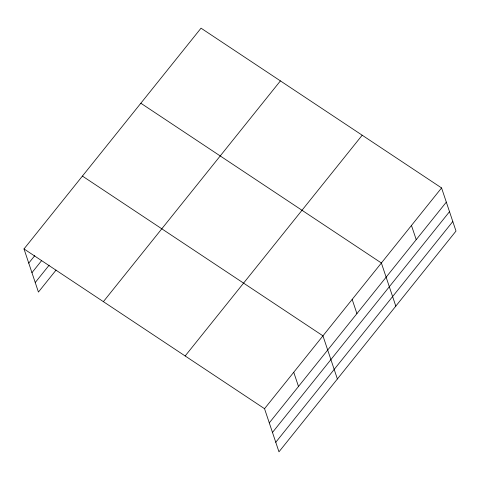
<?xml version="1.0" encoding="UTF-8"?>
<svg xmlns="http://www.w3.org/2000/svg" width="480" height="480" viewBox="0 0 480 480"><rect width="100%" height="100%" fill="white"/><g stroke="black" fill="none" stroke-linecap="round" stroke-linejoin="round"><path stroke-width="0.72" d="M24 248.934L201.036 28.176L441.57 187.932L456 231.066L278.964 451.824L264.534 408.69L24 248.934L38.43 292.068L56.052 270.096M28.752 263.13L34.776 255.618M31.944 272.682L41.682 260.538M35.238 282.522L49.146 265.176M103.374 301.656L280.41 80.892M185.154 355.968L362.19 135.21M264.534 408.69L441.57 187.932M269.28 422.886L446.316 202.128M272.478 432.438L449.514 211.68M275.766 442.278L452.802 221.52M140.844 103.23L381.372 262.992L395.808 306.126M82.422 176.082L322.95 335.838L337.386 378.978M411.468 225.462L416.22 239.658M352.164 299.412L356.916 313.614M293.742 372.264L298.494 386.466"/></g></svg>
